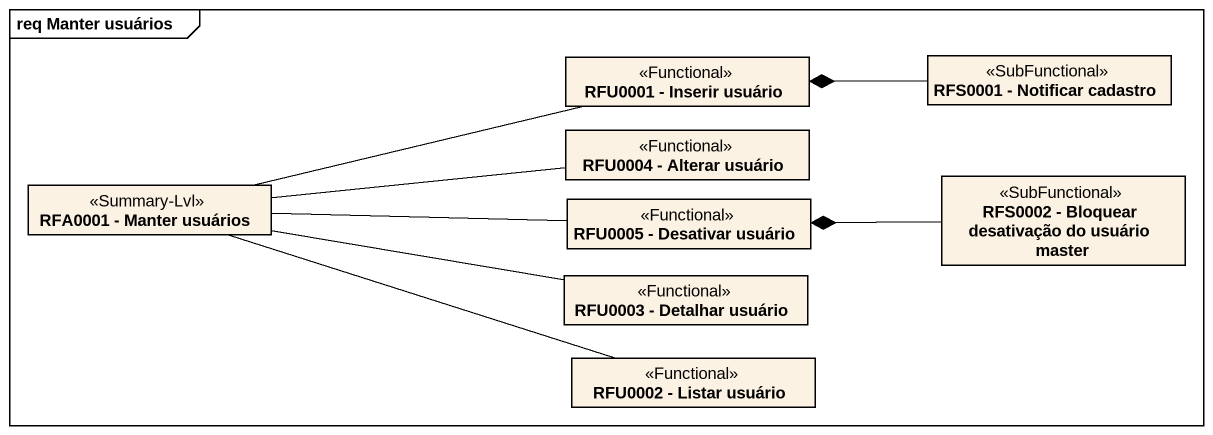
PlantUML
@startuml
mainframe req Manter usuários
hide circle
hide empty members
class "RFU0001 - Inserir usuário" as RFU0001_Inserir_usuário <<Functional>>
class "RFS0001 - Notificar cadastro" as RFS0001_Notificar_cadastro <<SubFunctional>>
class "RFU0004 - Alterar usuário" as RFU0004_Alterar_usuário <<Functional>>
class "RFA0001 - Manter usuários" as RFA0001_Manter_usuários <<Summary-Lvl>>
class "RFU0005 - Desativar usuário" as RFU0005_Desativar_usuário <<Functional>>
class "RFS0002 - Bloquear desativação do usuário master" as RFS0002_Bloquear <<SubFunctional>>
class "RFU0003 - Detalhar usuário" as RFU0003_Detalhar_usuário <<Functional>>
class "RFU0002 - Listar usuário" as RFU0002_Listar_usuário <<Functional>>
RFU0001_Inserir_usuário -left- RFA0001_Manter_usuários
RFS0001_Notificar_cadastro -left-* RFU0001_Inserir_usuário
RFU0004_Alterar_usuário -left- RFA0001_Manter_usuários
RFU0005_Desativar_usuário -left- RFA0001_Manter_usuários
RFS0002_Bloquear -left-* RFU0005_Desativar_usuário
RFU0003_Detalhar_usuário -left- RFA0001_Manter_usuários
RFU0002_Listar_usuário -left- RFA0001_Manter_usuários
@enduml
